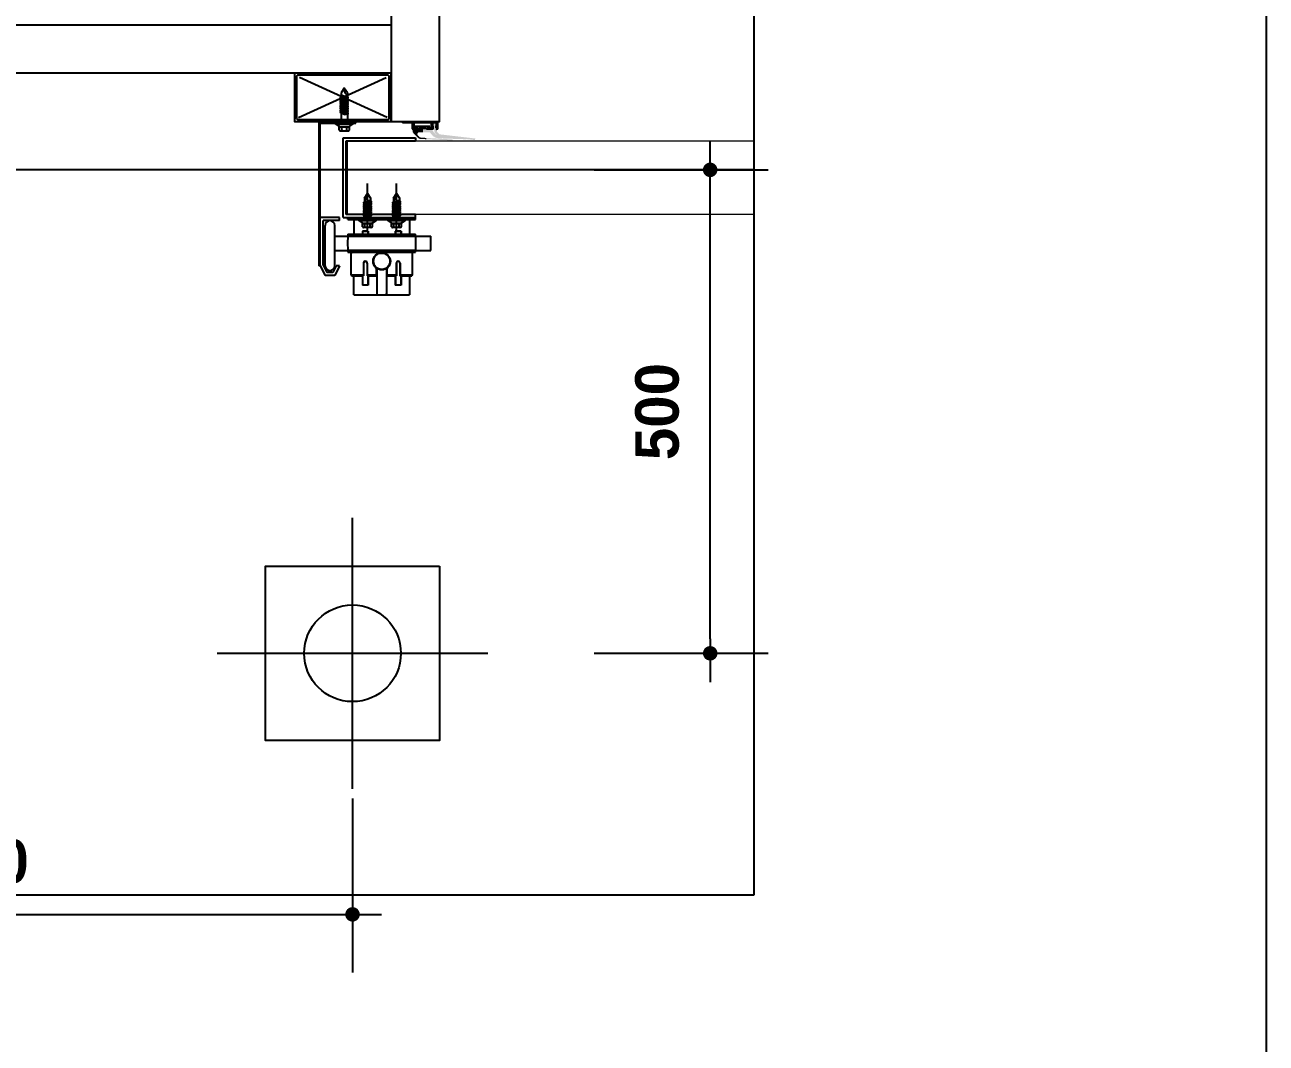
# Model space of a CAD drawing. Extents: x 300 to 49993, y 307 to 8617.
# Drawn here: x 29576 to 30860, y 5364 to 6417 of the extents above; entities that cross this region are included whole.
import ezdxf

# ---------------------------------------------------------------- set-up
doc = ezdxf.new("R2010")
doc.units = 0
doc.header["$LTSCALE"] = 400
doc.header["$MEASUREMENT"] = 0
doc.header["$PDSIZE"] = -5
for name, pattern in [('CEN', [62, 60, -1, 0, -1]), ('HID', [0.5, 0.25, -0.25]), ('XR-평면도$0$HID', [2, 1.1, -0.9]), ('XR-평면도$0$HIDDEN', [0.375, 0.25, -0.125])]:
    doc.linetypes.add(name, pattern=pattern)
doc.layers.get('Defpoints').update_dxf_attribs({"color": 161, "linetype": 'CONTINUOUS'})
for name, color, linetype in [('$RECOVER_210316183841-0', 7, 'CONTINUOUS'), ('0DOOR', 4, 'CONTINUOUS'), ('0OPEN', 1, 'HID'), ('0PANL', 6, 'CONTINUOUS'), ('0STL', 3, 'CONTINUOUS'), ('AA-BOLLARD', 6, 'CONTINUOUS'), ('AA-STEL-1', 3, 'CONTINUOUS'), ('CEN', 1, 'CEN'), ('DIM', 7, 'CONTINUOUS'), ('sdim', 4, 'CONTINUOUS')]:
    doc.layers.add(name, color=color, linetype=linetype)
doc.layers.add('K', color=161, linetype='CONTINUOUS', plot=False)
doc.styles.add('2020음성 1차', font='나눔고딕Bold.ttf')
doc.dimstyles.new('NDIM(SUB)', dxfattribs={"dimscale": 100, "dimtxt": 1.5, "dimasz": 0.5, "dimexe": 2, "dimexo": 2, "dimgap": 1, "dimtad": 1, "dimdec": 0, "dimdsep": 46, "dimlunit": 6, "dimtxsty": '2020음성 1차', "dimblk1": '_RXDOT', "dimblk2": '_RXDOT', "dimsah": 1, "dimcen": 3, "dimdle": 3, "dimclrd": 7, "dimclre": 7, "dimclrt": 3, "dimadec": 0, "dimazin": 0, "dimtfac": 1, "dimtdec": 0, "dimtix": 1, "dimtmove": 2, "dimatfit": 3, "dimfxl": 1, "dimtolj": 1, "dimtzin": 0, "dimarcsym": 0})

# ---------------------------------------------------------------- blocks, each defined once
blk = doc.blocks.new('XR-평면도$0$COLDSEAL')
at = {"layer": '0DOOR', "true_color": 0x939598}
for points in [[(33005170.59796636, -18005063.92632336, 0.1973989900439859), (33005171.46432582, -18005066.03525153), (33005176.58904067, -18005071.2200176, 0.18871048504162), (33005178.58726319, -18005072.10803152), (33005184.76863688, -18005072.38733934), (33005184.83042865, -18005071.01982291), (33005179.31049269, -18005070.68959318, -0.1887104850488804), (33005177.32544679, -18005069.77250284), (33005175.95840041, -18005068.34844353, -0.6158181507841487), (33005177.56607132, -18005065.15874009), (33005181.36585476, -18005065.15874009), (33005181.36585476, -18005062.15874009), (33005176.59796637, -18005062.15874009), (33005170.59796636, -18005062.15874009)], [(33005188.56201524, -18005057.98407669), (33005172.61609245, -18005057.98407669), (33005172.61609245, -18005059.65874009), (33005177.26555991, -18005059.65874009), (33005177.26555991, -18005062.15874009), (33005184.59796637, -18005062.15874009), (33005184.59796637, -18005059.65874009), (33005188.56201524, -18005059.65874009)], [(33005181.36585476, -18005065.15874009), (33005181.36585476, -18005062.15874009), (33005184.59796637, -18005062.15874009), (33005190.59796636, -18005062.15874009), (33005193.18075691, -18005065.90275074, 0.2217976172157509), (33005198.28667285, -18005068.89706347), (33005226.13004923, -18005071.51816056, -0.8905188936038818), (33005226.02015, -18005072.46379541, -0.0902165496781028), (33005225.85138774, -18005072.43309414), (33005197.94854051, -18005071.50239923, -0.221797617215821), (33005190.40901439, -18005067.67380012), (33005188.82703538, -18005065.65384183, 0.2664317490208001), (33005187.96385651, -18005065.15874009)], [(33005211.74547031, -18005072.63001315), (33005179.31049269, -18005070.68959318, -0.1834296046542663), (33005177.36831154, -18005069.81625242, 0.1834296046567119), (33005179.31049269, -18005070.68959318), (33005184.83042865, -18005071.01982291), (33005184.76863688, -18005072.38733934), (33005211.57840074, -18005073.59874915, 0.9844062709733056), (33005211.74435977, -18005072.6298036, -0.0005747496872994)]]:
    blk.add_hatch(color=252, dxfattribs=at).paths.add_polyline_path(points)
h = blk.add_hatch(color=252, dxfattribs=at)
edge = h.paths.add_edge_path()
edge.add_line((33005235.44646134, -18005071.6433063), (33005235.2895387, -18005073.24712178))
edge.add_line((33005235.28953869, -18005073.24712178), (33005197.13824443, -18005068.92229123))
edge.add_arc((33005197.250883, -18005067.9286552), 1, 226.9146507920779, 263.5325597314001, ccw=False)
edge.add_line((33005196.56779596, -18005068.65899217), (33005193.76310799, -18005066.03575645))
edge.add_arc((33005194.44619503, -18005065.30541949), 1, 190.8667002348067, 226.9146506787615, ccw=False)
edge.add_line((33005193.46412658, -18005065.49394419), (33005192.37041232, -18005059.79653567))
edge.add_arc((33005191.38834388, -18005059.98506038), 1, 10.8667003770685, 49.21638255072638)
edge.add_arc((33005193.34795627, -18005057.7135148), 2, 311.4859121967348, 229.2163827009161, ccw=False)
edge.add_line((33005194.67282803, -18005059.21175204), (33005194.92849108, -18005061.38267241))
edge.add_line((33005194.92849108, -18005061.38267241), (33005196.01231755, -18005064.77534471))
edge.add_arc((33005196.96489062, -18005064.47103476), 1, 197.7166533970185, 223.7852291113293)
edge.add_line((33005196.24295198, -18005065.16299184), (33005198.02671857, -18005067.02404661))
edge.add_arc((33005198.74865722, -18005066.33208953), 1, 223.7852290067356, 263.3102255055136)
edge.add_line((33005198.63216372, -18005067.32528098), (33005235.44646134, -18005071.6433063))
at = {"layer": '0DOOR', "color": 252, "true_color": 0x939598}
for p, q in [((33005160.37758246, -18005054.0796131), (33005196.87758264, -18005054.07961311)), ((33005160.37758246, -18005054.0796131), (33005160.37758246, -18005055.57961313)), ((33005170.37758247, -18005055.57961314), (33005160.37758246, -18005055.57961314)), ((33005170.37758247, -18005055.57961314), (33005170.37758247, -18005061.57961326)), ((33005176.8775826, -18005062.07961326), (33005170.87758247, -18005062.07961326)), ((33005189.87758251, -18005055.57961314), (33005171.87758251, -18005055.57961314)), ((33005171.87758251, -18005055.57961314), (33005171.87758251, -18005060.57961323)), ((33005176.8775826, -18005060.57961323), (33005171.87758251, -18005060.57961323)), ((33005174.93394134, -18005054.07961311), (33005196.87758264, -18005054.07961311)), ((33005176.8775826, -18005062.07961326), (33005176.8775826, -18005060.57961323)), ((33005184.87758239, -18005062.07961326), (33005184.87758239, -18005060.57961323)), ((33005189.87758251, -18005060.57961323), (33005184.87758239, -18005060.57961323)), ((33005191.77758254, -18005062.07961326), (33005184.87758239, -18005062.07961326)), ((33005189.87758251, -18005055.57961314), (33005189.87758251, -18005060.57961323)), ((33005189.87758251, -18005055.57961314), (33005189.87758251, -18005060.57961323)), ((33005191.77758254, -18005062.07961326), (33005191.77758254, -18005059.36320826)), ((33005194.8775826, -18005060.48225764), (33005194.8775826, -18005059.36320826)), ((33005194.8775826, -18005060.48225764), (33005194.8775826, -18005059.36320826)), ((33005195.2775826, -18005060.48225764), (33005194.8775826, -18005060.48225764)), ((33005195.2775826, -18005060.48225764), (33005194.8775826, -18005060.48225764)), ((33005195.2775826, -18005060.48225764), (33005195.2775826, -18005061.57961326)), ((33005196.87758264, -18005062.07961326), (33005195.77758262, -18005062.07961326)), ((33005196.87758264, -18005062.07961326), (33005196.87758264, -18005054.07961311))]:
    blk.add_line(p, q, dxfattribs=at)
for centre, radius, start, end in [((33005170.87758247, -18005061.57961326), 0.5000000100000002, 180, 270), ((33005193.32758256, -18005057.73225759), 2.250000045000001, 313.5422193150548, 226.4577806849452), ((33005195.77758261, -18005061.57961326), 0.5000000100000002, 180, 270), ((33005195.77758261, -18005061.57961326), 0.5000000100000002, 180, 270)]:
    blk.add_arc(centre, radius, start, end, dxfattribs=at)
blk = doc.blocks.new('_RXDOT')
at = {"layer": '$RECOVER_210316183841-0', "color": 0, "linetype": 'ByBlock'}
blk.add_line((-1, 0), (2, 0), dxfattribs=at)
at = {"layer": '$RECOVER_210316183841-0', "color": 0, "linetype": 'ByBlock', "const_width": 0.5}
blk.add_lwpolyline([(-0.25, 0, 1), (0.25, 0, 1)], format="xyb", close=True, dxfattribs=at)
blk = doc.blocks.new('*D80')
at = {"layer": 'Defpoints', "color": 0}
for p in [(29145.13670731173, 5677.240056014321), (29915.13670731185, 5677.240056014329), (29915.13670731185, 5497.240056014325)]:
    blk.add_point(p, dxfattribs=at)
at = {"layer": 'DIM', "color": 7, "lineweight": -2}
for p, q in [((29145.13670731173, 5617.240056014321), (29145.13670731173, 5437.240056014325)), ((29915.13670731185, 5617.240056014329), (29915.13670731185, 5437.240056014325)), ((29160.13670731173, 5497.240056014325), (29900.13670731185, 5497.240056014325))]:
    blk.add_line(p, q, dxfattribs=at)
at = {"layer": 'DIM', "color": 7, "linetype": 'ByBlock', "lineweight": -2, "xscale": 15, "yscale": 15, "zscale": 15, "rotation": 180}
blk.add_blockref('_RXDOT', (29145.13670731173, 5497.240056014325), dxfattribs=at)
at = {"layer": 'DIM', "color": 7, "linetype": 'ByBlock', "lineweight": -2, "xscale": 15, "yscale": 15, "zscale": 15}
blk.add_blockref('_RXDOT', (29915.13670731185, 5497.240056014325), dxfattribs=at)
at = {"layer": 'DIM', "color": 3, "insert": (29530.13670731179, 5551.91335146887), "char_height": 45, "attachment_point": 5, "style": '2020음성 1차'}
blk.add_mtext('\\A1;770', dxfattribs=at)
blk = doc.blocks.new('*D81')
at = {"layer": 'Defpoints', "color": 0}
for p in [(30105.1367073115, 6267.240056039467), (30285.13670731161, 6267.240056039467), (30105.13670731161, 5767.240056014325)]:
    blk.add_point(p, dxfattribs=at)
at = {"layer": 'DIM', "color": 7, "lineweight": -2}
for p, q in [((30165.1367073115, 6267.240056039467), (30345.13670731161, 6267.240056039467)), ((30285.13670731161, 5782.240056014325), (30285.13670731161, 6252.240056039467)), ((30165.13670731161, 5767.240056014325), (30345.13670731161, 5767.240056014325))]:
    blk.add_line(p, q, dxfattribs=at)
at = {"layer": 'DIM', "color": 7, "linetype": 'ByBlock', "lineweight": -2, "xscale": 15, "yscale": 15, "zscale": 15}
for p, rotation in [((30285.13670731161, 6267.240056039467), 90), ((30285.13670731161, 5767.240056014325), 270)]:
    blk.add_blockref('_RXDOT', p, dxfattribs=dict(at, rotation=rotation))
at = {"layer": 'DIM', "color": 3, "insert": (30230.39949140252, 6017.240056026896), "char_height": 45, "attachment_point": 5, "rotation": 90, "style": '2020음성 1차'}
blk.add_mtext('\\A1;500', dxfattribs=at)
blk = doc.blocks.new('b01')
at = {"layer": 'AA-BOLLARD', "color": 5}
blk.add_lwpolyline([(0, 180), (180, 180), (180, 0), (0, 0), (0, 180)], dxfattribs=at)
at = {"layer": 'AA-BOLLARD'}
blk.add_circle((89.99999999976717, 89.99999999994179), 50, dxfattribs=at)

msp = doc.modelspace()

# ---------------------------------------------------------------- linework, layer by layer
at = {"layer": '0DOOR'}
for p, q in [((29903.48670729867, 6346.886811353903), (29903.48670729867, 6343.414690897505)), ((29909.7867073036, 6346.886811353903), (29909.7867073036, 6342.634365223985)), ((29903.48670729867, 6342.610590689521), (29903.48670729867, 6341.581690893214)), ((29903.48670729867, 6340.77759069268), (29903.48670729867, 6339.748690896373)), ((29903.48670729867, 6338.944590688388), (29903.48670729867, 6337.915690899532)), ((29903.48670729867, 6337.111590691547), (29903.48670729867, 6336.08269089524)), ((29903.48670729867, 6335.278590687256), (29903.48670729867, 6334.249690898399)), ((29903.48670729867, 6333.445590690415), (29903.48670729867, 6332.416690894108)), ((29903.48670729867, 6331.612590693574), (29903.48670729867, 6330.583690897267)), ((29909.7867073036, 6341.830265016), (29909.7867073036, 6340.801365227144)), ((29909.7867073036, 6339.997265019159), (29909.7867073036, 6338.968365222852)), ((29909.7867073036, 6338.164265022318), (29909.7867073036, 6337.135365226011)), ((29909.7867073036, 6336.331265018027), (29909.7867073036, 6335.30236522917)), ((29909.7867073036, 6334.498265021186), (29909.7867073036, 6333.469365224879)), ((29909.7867073036, 6332.665265016894), (29909.7867073036, 6331.636365228038)), ((29909.7867073036, 6330.832265020053), (29909.7867073036, 6329.803365223746)), ((29903.48670729867, 6329.779590689282), (29903.48670729867, 6328.750690892975)), ((29903.48670729867, 6327.946590692442), (29903.48670729867, 6326.917690896134)), ((29903.48670729867, 6326.11359068815), (29903.48670729727, 6317.240056066479)), ((29909.7867073036, 6328.999265015762), (29909.7867073036, 6327.970365226905)), ((29909.7867073036, 6327.166265018921), (29909.7867073036, 6326.137365222614)), ((29909.7867073036, 6325.33326502208), (29909.7867073036, 6317.240056066479)), ((29901.38670730509, 6311.840056069832), (29911.88670730509, 6311.840056069832)), ((29901.38670730509, 6308.140056066852), (29901.38670730509, 6311.840056069832)), ((29902.56638790586, 6307.640056066852), (29910.70702669688, 6307.640056066852)), ((29903.92316103645, 6308.140056066852), (29903.92316103645, 6311.840056069832)), ((29909.35025356582, 6308.140056066852), (29909.35025356582, 6311.840056069832)), ((29911.88670730509, 6308.140056066852), (29911.88670730509, 6311.840056069832)), ((29930.58687758178, 6202.740056042265), (29930.58687758178, 6253.092970703434)), ((29960.58687758178, 6202.740056042265), (29960.58687758178, 6253.092970703434)), ((29927.43687757954, 6238.109056037556), (29927.43687757954, 6233.856609915088)), ((29927.43687757954, 6233.052509707104), (29927.43687757954, 6232.023609910797)), ((29927.43687757954, 6231.219509710263), (29927.43687757954, 6230.190609913956)), ((29927.43687757954, 6229.386509705972), (29927.43687757954, 6228.357609909664)), ((29933.73687758029, 6238.109056037556), (29933.73687758029, 6234.636935581158)), ((29933.73687758029, 6233.832835380625), (29933.73687758029, 6232.803935584318)), ((29933.73687758029, 6231.999835376333), (29933.73687758029, 6230.970935580026)), ((29933.73687758029, 6230.166835379492), (29933.73687758029, 6229.137935583185)), ((29933.73687758029, 6228.333835375201), (29933.73687758029, 6227.304935586344)), ((29957.43687757954, 6238.109056037556), (29957.43687757954, 6233.856609915088)), ((29957.43687757954, 6233.052509707104), (29957.43687757954, 6232.023609910797)), ((29957.43687757954, 6231.219509710263), (29957.43687757954, 6230.190609913956)), ((29957.43687757954, 6229.386509705972), (29957.43687757954, 6228.357609909664)), ((29963.73687758029, 6238.109056037556), (29963.73687758029, 6234.636935581158)), ((29963.73687758029, 6233.832835380625), (29963.73687758029, 6232.803935584318)), ((29963.73687758029, 6231.999835376333), (29963.73687758029, 6230.970935580026)), ((29963.73687758029, 6230.166835379492), (29963.73687758029, 6229.137935583185)), ((29963.73687758029, 6228.333835375201), (29963.73687758029, 6227.304935586344)), ((29927.43687757954, 6227.553509709131), (29927.43687757954, 6226.524609912824)), ((29927.43687757954, 6225.720509704839), (29927.43687757954, 6224.691609915983)), ((29927.43687757954, 6223.887509707998), (29927.43687757954, 6222.858609911691)), ((29927.43687757954, 6222.054509703707), (29927.43687757954, 6221.02560991485)), ((29927.43687757954, 6220.221509706866), (29927.43687757954, 6219.192609910559)), ((29927.43687757954, 6218.388509710025), (29927.43687757954, 6217.359609913718)), ((29927.43687757954, 6216.555509705733), (29927.43687757954, 6215.740056042265)), ((29933.73687758029, 6226.50083537836), (29933.73687758029, 6225.471935582053)), ((29933.73687758029, 6224.667835374068), (29933.73687758029, 6223.638935585212)), ((29933.73687758029, 6222.834835377227), (29933.73687758029, 6221.80593558092)), ((29933.73687758029, 6221.001835380386), (29933.73687758029, 6219.972935584079)), ((29933.73687758029, 6219.168835376095), (29933.73687758029, 6218.139935579788)), ((29933.73687758029, 6217.335835379254), (29933.73687758029, 6215.740056042265)), ((29957.43687757954, 6227.553509709131), (29957.43687757954, 6226.524609912824)), ((29957.43687757954, 6225.720509704839), (29957.43687757954, 6224.691609915983)), ((29957.43687757954, 6223.887509707998), (29957.43687757954, 6222.858609911691)), ((29957.43687757954, 6222.054509703707), (29957.43687757954, 6221.02560991485)), ((29957.43687757954, 6220.221509706866), (29957.43687757954, 6219.192609910559)), ((29957.43687757954, 6218.388509710025), (29957.43687757954, 6217.359609913718)), ((29957.43687757954, 6216.555509705733), (29957.43687757954, 6215.740056042265)), ((29963.73687758029, 6226.50083537836), (29963.73687758029, 6225.471935582053)), ((29963.73687758029, 6224.667835374068), (29963.73687758029, 6223.638935585212)), ((29963.73687758029, 6222.834835377227), (29963.73687758029, 6221.80593558092)), ((29963.73687758029, 6221.001835380386), (29963.73687758029, 6219.972935584079)), ((29963.73687758029, 6219.168835376095), (29963.73687758029, 6218.139935579788)), ((29963.73687758029, 6217.335835379254), (29963.73687758029, 6215.740056042265)), ((29925.33687758178, 6208.240056042265), (29925.33687758178, 6211.940056037794)), ((29935.83687758178, 6211.940056037794), (29925.33687758178, 6211.940056037794)), ((29934.65719698102, 6207.740056042265), (29926.51655818254, 6207.740056042265)), ((29927.87333131686, 6208.240056042265), (29927.87333131686, 6211.940056037794)), ((29933.3004238467, 6208.240056042265), (29933.3004238467, 6211.940056037794)), ((29935.83687758178, 6208.240056042265), (29935.83687758178, 6211.940056037794)), ((29955.33687758178, 6208.240056042265), (29955.33687758178, 6211.940056037794)), ((29965.83687758178, 6211.940056037794), (29955.33687758178, 6211.940056037794)), ((29964.65719698102, 6207.740056042265), (29956.51655818254, 6207.740056042265)), ((29957.87333131686, 6208.240056042265), (29957.87333131686, 6211.940056037794)), ((29963.3004238467, 6208.240056042265), (29963.3004238467, 6211.940056037794)), ((29965.83687758178, 6208.240056042265), (29965.83687758178, 6211.940056037794))]:
    msp.add_line(p, q, dxfattribs=at)
at = {"layer": '0DOOR', "color": 10}
for p, q in [((29902.48670729867, 6343.414690897505), (29910.7867073036, 6339.997265019159)), ((29902.48670729867, 6343.414690897505), (29910.7867073036, 6339.997265019159)), ((29902.48670729867, 6341.581690893214), (29910.7867073036, 6338.164265022318)), ((29902.48670729867, 6341.581690893214), (29910.7867073036, 6338.164265022318)), ((29902.48670729867, 6339.748690896373), (29910.7867073036, 6336.331265018027)), ((29902.48670729867, 6339.748690896373), (29910.7867073036, 6336.331265018027)), ((29902.48670729867, 6337.915690899532), (29910.7867073036, 6334.498265021186)), ((29902.48670729867, 6337.915690899532), (29910.7867073036, 6334.498265021186)), ((29902.48670729867, 6336.08269089524), (29910.7867073036, 6332.665265016894)), ((29902.48670729867, 6336.08269089524), (29910.7867073036, 6332.665265016894)), ((29902.48670729867, 6334.249690898399), (29910.7867073036, 6330.832265020053)), ((29902.48670729867, 6334.249690898399), (29910.7867073036, 6330.832265020053)), ((29902.48670729867, 6332.416690894108), (29910.7867073036, 6328.999265015762)), ((29902.48670729867, 6332.416690894108), (29910.7867073036, 6328.999265015762)), ((29907.77854131826, 6343.068841435652), (29910.7867073036, 6341.830265016)), ((29907.77854131826, 6343.068841435652), (29910.7867073036, 6341.830265016)), ((29902.48670729867, 6330.583690897267), (29910.7867073036, 6327.166265018921)), ((29902.48670729867, 6330.583690897267), (29910.7867073036, 6327.166265018921)), ((29902.48670729867, 6328.750690892975), (29910.7867073036, 6325.33326502208)), ((29902.48670729867, 6328.750690892975), (29910.7867073036, 6325.33326502208)), ((29902.48670729867, 6326.917690896134), (29908.39130864164, 6324.517811351161)), ((29934.73687758029, 6234.636935581158), (29926.43687757954, 6231.219509710263)), ((29934.73687758029, 6234.636935581158), (29926.43687757954, 6231.219509710263)), ((29929.44504356489, 6234.291086126756), (29926.43687757954, 6233.052509707104)), ((29929.44504356489, 6234.291086126756), (29926.43687757954, 6233.052509707104)), ((29934.73687758029, 6232.803935584318), (29926.43687757954, 6229.386509705972)), ((29934.73687758029, 6232.803935584318), (29926.43687757954, 6229.386509705972)), ((29934.73687758029, 6230.970935580026), (29926.43687757954, 6227.553509709131)), ((29934.73687758029, 6230.970935580026), (29926.43687757954, 6227.553509709131)), ((29934.73687758029, 6229.137935583185), (29926.43687757954, 6225.720509704839)), ((29934.73687758029, 6229.137935583185), (29926.43687757954, 6225.720509704839)), ((29964.73687758029, 6234.636935581158), (29956.43687757954, 6231.219509710263)), ((29964.73687758029, 6234.636935581158), (29956.43687757954, 6231.219509710263)), ((29959.44504356489, 6234.291086126756), (29956.43687757954, 6233.052509707104)), ((29959.44504356489, 6234.291086126756), (29956.43687757954, 6233.052509707104)), ((29964.73687758029, 6232.803935584318), (29956.43687757954, 6229.386509705972)), ((29964.73687758029, 6232.803935584318), (29956.43687757954, 6229.386509705972)), ((29964.73687758029, 6230.970935580026), (29956.43687757954, 6227.553509709131)), ((29964.73687758029, 6230.970935580026), (29956.43687757954, 6227.553509709131)), ((29964.73687758029, 6229.137935583185), (29956.43687757954, 6225.720509704839)), ((29964.73687758029, 6229.137935583185), (29956.43687757954, 6225.720509704839)), ((29934.73687758029, 6227.304935586344), (29926.43687757954, 6223.887509707998)), ((29934.73687758029, 6227.304935586344), (29926.43687757954, 6223.887509707998)), ((29934.73687758029, 6225.471935582053), (29926.43687757954, 6222.054509703707)), ((29934.73687758029, 6225.471935582053), (29926.43687757954, 6222.054509703707)), ((29934.73687758029, 6223.638935585212), (29926.43687757954, 6220.221509706866)), ((29934.73687758029, 6223.638935585212), (29926.43687757954, 6220.221509706866)), ((29934.73687758029, 6221.80593558092), (29926.43687757954, 6218.388509710025)), ((29934.73687758029, 6221.80593558092), (29926.43687757954, 6218.388509710025)), ((29934.73687758029, 6219.972935584079), (29926.43687757954, 6216.555509705733)), ((29934.73687758029, 6219.972935584079), (29926.43687757954, 6216.555509705733)), ((29934.73687758029, 6218.139935579788), (29928.83227624104, 6215.740056042265)), ((29964.73687758029, 6227.304935586344), (29956.43687757954, 6223.887509707998)), ((29964.73687758029, 6227.304935586344), (29956.43687757954, 6223.887509707998)), ((29964.73687758029, 6225.471935582053), (29956.43687757954, 6222.054509703707)), ((29964.73687758029, 6225.471935582053), (29956.43687757954, 6222.054509703707)), ((29964.73687758029, 6223.638935585212), (29956.43687757954, 6220.221509706866)), ((29964.73687758029, 6223.638935585212), (29956.43687757954, 6220.221509706866)), ((29964.73687758029, 6221.80593558092), (29956.43687757954, 6218.388509710025)), ((29964.73687758029, 6221.80593558092), (29956.43687757954, 6218.388509710025)), ((29964.73687758029, 6219.972935584079), (29956.43687757954, 6216.555509705733)), ((29964.73687758029, 6219.972935584079), (29956.43687757954, 6216.555509705733)), ((29964.73687758029, 6218.139935579788), (29958.83227624104, 6215.740056042265))]:
    msp.add_line(p, q, dxfattribs=at)
at = {"layer": '0DOOR', "lineweight": 0}
for p, q in [((29909.7367073159, 6297.240056029226), (30330.13670731254, 6297.240056027364)), ((30330.13670731278, 6221.240056033883), (29909.7367073159, 6221.240056031089))]:
    msp.add_line(p, q, dxfattribs=at)
at = {"layer": '0DOOR', "color": 4}
for p, q in [((29909.7367073159, 6221.240056031089), (29909.7367073159, 6297.240056029226)), ((29886.7367073159, 6168.040056039285), (29886.7367073159, 6209.740056042265)), ((29896.7367073159, 6168.040056039285), (29896.7367073159, 6209.740056042265)), ((29896.7367073159, 6198.740056042265), (29910.26419499528, 6198.740056042265)), ((29980.50956017023, 6198.740056042265), (29996.04859357059, 6198.740056042265)), ((29996.04859357059, 6183.740056042265), (29996.04859357059, 6198.740056042265)), ((29896.7367073159, 6183.740056042265), (29910.29206757725, 6183.740056042265)), ((29980.48168758827, 6183.740056042265), (29996.04859357059, 6183.740056042265))]:
    msp.add_line(p, q, dxfattribs=at)
at = {"layer": '0DOOR', "color": 7}
for p, q in [((29910.38687758252, 6218.040056039285), (29980.38687758252, 6218.040056039285)), ((29910.38687758252, 6215.740056042265), (29910.38687758252, 6218.040056039285)), ((29910.38687758252, 6215.740056042265), (29980.38687758252, 6215.740056042265)), ((29916.63687758252, 6215.740056042265), (29916.63687758252, 6200.740056042265)), ((29974.13687758252, 6215.740056042265), (29974.13687758252, 6200.740056042265)), ((29980.38687758252, 6215.740056042265), (29980.38687758252, 6218.040056039285)), ((29910.38687758252, 6200.740056042265), (29980.38687758252, 6200.740056042265)), ((29910.38687758252, 6182.240056042265), (29980.38687758252, 6182.240056042265)), ((29913.63687758252, 6158.740056042265), (29913.63687758252, 6180.826649081599)), ((29921.05773801834, 6182.240056042265), (29914.39331453398, 6181.79653414775)), ((29916.63687758252, 6182.122462537776), (29916.63687758252, 6182.240056042265)), ((29969.71601714299, 6182.240056042265), (29976.38044062734, 6181.79653414775)), ((29974.13687758252, 6182.122462537776), (29974.13687758252, 6182.240056042265)), ((29977.13687758252, 6158.740056042265), (29977.13687758252, 6180.826649081599)), ((29939.88687758252, 6157.740056042265), (29939.88687758252, 6165.616152618717)), ((29950.88687758252, 6157.740056042265), (29950.88687758252, 6165.616152618717)), ((29913.63687758252, 6158.740056042265), (29926.58687758178, 6158.740056042265)), ((29913.63687758252, 6158.740056042265), (29914.10705752403, 6157.740056042265)), ((29914.10705752403, 6157.740056042265), (29926.58687758178, 6157.740056042265)), ((29916.63687758252, 6138.040056039285), (29916.63687758252, 6157.740056042265)), ((29930.18687757954, 6158.740056042265), (29939.88687758252, 6158.740056042265)), ((29930.18687757954, 6157.740056042265), (29939.88687758252, 6157.740056042265)), ((29950.88687758252, 6158.740056042265), (29960.58687758178, 6158.740056042265)), ((29950.88687758252, 6157.740056042265), (29960.58687758178, 6157.740056042265)), ((29964.18687757954, 6158.740056042265), (29977.13687758252, 6158.740056042265)), ((29964.18687757954, 6157.740056042265), (29976.66669763729, 6157.740056042265)), ((29974.13687758252, 6157.740056042265), (29974.13687758252, 6138.040056039285)), ((29977.13687758252, 6158.740056042265), (29976.66669763729, 6157.740056042265)), ((29916.63687758252, 6138.040056039285), (29974.13687758252, 6138.040056039285))]:
    msp.add_line(p, q, dxfattribs=at)
at = {"layer": '0DOOR', "color": 1, "linetype": 'XR-평면도$0$HID'}
for p, q in [((29931.38687758252, 6203.740056042265), (29925.38687758252, 6203.740056042265)), ((29925.38687758252, 6203.740056042265), (29925.38687758252, 6200.740056042265)), ((29931.13687758252, 6203.490056042265), (29925.63687758252, 6203.490056042265)), ((29925.63687758252, 6203.490056042265), (29925.63687758252, 6200.740056042265)), ((29931.13687758252, 6203.490056042265), (29931.13687758252, 6200.740056042265)), ((29931.38687758252, 6203.740056042265), (29931.38687758252, 6200.740056042265)), ((29965.38687758252, 6203.740056042265), (29959.38687758252, 6203.740056042265)), ((29959.38687758252, 6203.740056042265), (29959.38687758252, 6200.740056042265)), ((29965.13687758252, 6203.490056042265), (29959.63687758252, 6203.490056042265)), ((29959.63687758252, 6203.490056042265), (29959.63687758252, 6200.740056042265)), ((29965.13687758252, 6203.490056042265), (29965.13687758252, 6200.740056042265)), ((29965.38687758252, 6203.740056042265), (29965.38687758252, 6200.740056042265)), ((29910.26419499528, 6198.740056042265), (29980.50956017023, 6198.740056042265)), ((29910.26419499528, 6184.240056042265), (29980.50956017023, 6184.240056042265)), ((29925.38687758252, 6157.740056042265), (29925.38687758252, 6148.040056039285)), ((29925.63687758252, 6157.740056042265), (29925.63687758252, 6148.290056039285)), ((29931.13687758252, 6157.740056042265), (29931.13687758252, 6148.290056039285)), ((29931.38687758252, 6157.740056042265), (29931.38687758252, 6148.040056039285)), ((29959.38687758252, 6157.740056042265), (29959.38687758252, 6148.040056039285)), ((29959.63687758252, 6157.740056042265), (29959.63687758252, 6148.290056039285)), ((29965.13687758252, 6157.740056042265), (29965.13687758252, 6148.290056039285)), ((29965.38687758252, 6157.740056042265), (29965.38687758252, 6148.040056039285)), ((29931.38687758252, 6148.040056039285), (29925.38687758252, 6148.040056039285)), ((29925.63687758252, 6148.290056039285), (29931.13687758252, 6148.290056039285)), ((29965.38687758252, 6148.040056039285), (29959.38687758252, 6148.040056039285)), ((29959.63687758252, 6148.290056039285), (29965.13687758252, 6148.290056039285))]:
    msp.add_line(p, q, dxfattribs=at)
at = {"layer": '0DOOR', "color": 3, "linetype": 'XR-평면도$0$HIDDEN'}
for p, q in [((29910.26419499528, 6198.740056042265), (29980.50956017023, 6198.740056042265)), ((29910.29206757725, 6183.740056042265), (29980.48168758827, 6183.740056042265))]:
    msp.add_line(p, q, dxfattribs=at)
at = {"layer": '0DOOR', "color": 2}
for p, q in [((29926.38687758252, 6170.740056042265), (29926.38687758252, 6157.740056042265)), ((29926.58687758178, 6170.740056042265), (29926.58687758178, 6157.740056042265)), ((29930.18687757954, 6170.740056042265), (29930.18687757954, 6157.740056042265)), ((29930.38687758252, 6170.740056042265), (29930.38687758252, 6157.740056042265)), ((29960.38687758252, 6170.740056042265), (29960.38687758252, 6157.740056042265)), ((29960.58687758178, 6170.740056042265), (29960.58687758178, 6157.740056042265)), ((29964.18687757954, 6170.740056042265), (29964.18687757954, 6157.740056042265)), ((29964.38687758252, 6170.740056042265), (29964.38687758252, 6157.740056042265))]:
    msp.add_line(p, q, dxfattribs=at)
at = {"layer": '0DOOR', "color": 0}
for p, q in [((29940.38687758252, 6165.256741267334), (29940.38687758252, 6139.040056039285)), ((29950.38687758252, 6165.256741267334), (29950.38687758252, 6139.040056039285)), ((29941.38687758252, 6138.040056039285), (29949.38687758252, 6138.040056039285))]:
    msp.add_line(p, q, dxfattribs=at)
at = {"layer": '0DOOR'}
for points in [[(29903.48670729867, 6343.816740997772), (29902.48670729867, 6343.414690897505), (29903.48670729867, 6344.21879110549)], [(29903.48670729867, 6343.816740997772), (29902.48670729867, 6343.414690897505), (29903.48670729867, 6344.21879110549)], [(29903.48670729867, 6344.845640794079), (29907.77500974305, 6343.04111833189), (29909.7867073036, 6344.21247501735), (29907.36864170351, 6346.713479832451), (29906.63670730509, 6351.686811350923)], [(29909.7867073036, 6346.886811353903), (29906.63670730509, 6351.686811350923), (29903.48670729867, 6346.886811353903)], [(29903.48670729867, 6341.983741000931), (29902.48670729867, 6341.581690893214), (29903.48670729867, 6342.385791101198)], [(29903.48670729867, 6341.983741000931), (29902.48670729867, 6341.581690893214), (29903.48670729867, 6342.385791101198)], [(29903.48670729867, 6340.15074099664), (29902.48670729867, 6339.748690896373), (29903.48670729867, 6340.552791104357)], [(29903.48670729867, 6340.15074099664), (29902.48670729867, 6339.748690896373), (29903.48670729867, 6340.552791104357)], [(29903.48670729867, 6338.317740999799), (29902.48670729867, 6337.915690899532), (29903.48670729867, 6338.719791100066)], [(29903.48670729867, 6338.317740999799), (29902.48670729867, 6337.915690899532), (29903.48670729867, 6338.719791100066)], [(29903.48670729867, 6336.484741002958), (29902.48670729867, 6336.08269089524), (29903.48670729867, 6336.886791103225)], [(29903.48670729867, 6336.484741002958), (29902.48670729867, 6336.08269089524), (29903.48670729867, 6336.886791103225)], [(29903.48670729867, 6334.651740998666), (29902.48670729867, 6334.249690898399), (29903.48670729867, 6335.053791098933)], [(29903.48670729867, 6334.651740998666), (29902.48670729867, 6334.249690898399), (29903.48670729867, 6335.053791098933)], [(29903.48670729867, 6332.818741001825), (29902.48670729867, 6332.416690894108), (29903.48670729867, 6333.220791102092)], [(29903.48670729867, 6332.818741001825), (29902.48670729867, 6332.416690894108), (29903.48670729867, 6333.220791102092)], [(29903.48670729867, 6330.985740997534), (29902.48670729867, 6330.583690897267), (29903.48670729867, 6331.387791105251)], [(29903.48670729867, 6330.985740997534), (29902.48670729867, 6330.583690897267), (29903.48670729867, 6331.387791105251)], [(29909.7867073036, 6341.428214915733), (29910.7867073036, 6341.830265016), (29909.7867073036, 6341.026164815466)], [(29909.7867073036, 6339.595214918892), (29910.7867073036, 6339.997265019159), (29909.7867073036, 6339.193164811175)], [(29909.7867073036, 6337.762214914601), (29910.7867073036, 6338.164265022318), (29909.7867073036, 6337.360164814334)], [(29909.7867073036, 6335.92921491776), (29910.7867073036, 6336.331265018027), (29909.7867073036, 6335.527164810042)], [(29909.7867073036, 6334.096214913468), (29910.7867073036, 6334.498265021186), (29909.7867073036, 6333.694164813201)], [(29909.7867073036, 6332.263214916627), (29910.7867073036, 6332.665265016894), (29909.7867073036, 6331.861164816361)], [(29909.7867073036, 6330.430214919787), (29910.7867073036, 6330.832265020053), (29909.7867073036, 6330.028164812069)], [(29903.48670729867, 6329.152741000693), (29902.48670729867, 6328.750690892975), (29903.48670729867, 6329.55479110096)], [(29903.48670729867, 6329.152741000693), (29902.48670729867, 6328.750690892975), (29903.48670729867, 6329.55479110096)], [(29903.48670729867, 6327.319740996401), (29902.48670729867, 6326.917690896134), (29903.48670729867, 6327.721791104119)], [(29909.27214816131, 6324.517811351161), (29903.48670729867, 6326.917690896134), (29902.48670729867, 6326.917690896134), (29903.48670729867, 6326.11359068815), (29907.33368662617, 6324.517811351161)], [(29909.7867073036, 6328.597214915495), (29910.7867073036, 6328.999265015762), (29909.7867073036, 6328.195164815228)], [(29909.7867073036, 6326.764214918654), (29910.7867073036, 6327.166265018921), (29909.7867073036, 6326.362164810937)], [(29909.7867073036, 6324.931214914362), (29910.7867073036, 6325.33326502208), (29909.7867073036, 6324.529164814096)], [(29927.43687757954, 6238.109056037556), (29930.58687758178, 6242.909056042026), (29933.73687758029, 6238.109056037556)], [(29933.73687758029, 6236.067885477732), (29929.44857514009, 6234.263363022994), (29927.43687757954, 6235.434719708453), (29929.85494318337, 6237.935724516105), (29930.58687758178, 6242.909056042026)], [(29957.43687757954, 6238.109056037556), (29960.58687758178, 6242.909056042026), (29963.73687758029, 6238.109056037556)], [(29963.73687758029, 6236.067885477732), (29959.44857514009, 6234.263363022994), (29957.43687757954, 6235.434719708453), (29959.85494318337, 6237.935724516105), (29960.58687758178, 6242.909056042026)], [(29927.43687757954, 6232.650459606837), (29926.43687757954, 6233.052509707104), (29927.43687757954, 6232.24840949912)], [(29927.43687757954, 6230.817459602546), (29926.43687757954, 6231.219509710263), (29927.43687757954, 6230.415409502279)], [(29927.43687757954, 6228.984459605705), (29926.43687757954, 6229.386509705972), (29927.43687757954, 6228.582409497987)], [(29933.73687758029, 6235.038985688876), (29934.73687758029, 6234.636935581158), (29933.73687758029, 6235.441035789143)], [(29933.73687758029, 6235.038985688876), (29934.73687758029, 6234.636935581158), (29933.73687758029, 6235.441035789143)], [(29933.73687758029, 6233.205985684584), (29934.73687758029, 6232.803935584318), (29933.73687758029, 6233.608035792302)], [(29933.73687758029, 6233.205985684584), (29934.73687758029, 6232.803935584318), (29933.73687758029, 6233.608035792302)], [(29933.73687758029, 6231.372985687743), (29934.73687758029, 6230.970935580026), (29933.73687758029, 6231.77503578801)], [(29933.73687758029, 6231.372985687743), (29934.73687758029, 6230.970935580026), (29933.73687758029, 6231.77503578801)], [(29933.73687758029, 6229.539985683452), (29934.73687758029, 6229.137935583185), (29933.73687758029, 6229.942035791169)], [(29933.73687758029, 6229.539985683452), (29934.73687758029, 6229.137935583185), (29933.73687758029, 6229.942035791169)], [(29933.73687758029, 6227.706985686611), (29934.73687758029, 6227.304935586344), (29933.73687758029, 6228.109035786878)], [(29933.73687758029, 6227.706985686611), (29934.73687758029, 6227.304935586344), (29933.73687758029, 6228.109035786878)], [(29957.43687757954, 6232.650459606837), (29956.43687757954, 6233.052509707104), (29957.43687757954, 6232.24840949912)], [(29957.43687757954, 6230.817459602546), (29956.43687757954, 6231.219509710263), (29957.43687757954, 6230.415409502279)], [(29957.43687757954, 6228.984459605705), (29956.43687757954, 6229.386509705972), (29957.43687757954, 6228.582409497987)], [(29963.73687758029, 6235.038985688876), (29964.73687758029, 6234.636935581158), (29963.73687758029, 6235.441035789143)], [(29963.73687758029, 6235.038985688876), (29964.73687758029, 6234.636935581158), (29963.73687758029, 6235.441035789143)], [(29963.73687758029, 6233.205985684584), (29964.73687758029, 6232.803935584318), (29963.73687758029, 6233.608035792302)], [(29963.73687758029, 6233.205985684584), (29964.73687758029, 6232.803935584318), (29963.73687758029, 6233.608035792302)], [(29963.73687758029, 6231.372985687743), (29964.73687758029, 6230.970935580026), (29963.73687758029, 6231.77503578801)], [(29963.73687758029, 6231.372985687743), (29964.73687758029, 6230.970935580026), (29963.73687758029, 6231.77503578801)], [(29963.73687758029, 6229.539985683452), (29964.73687758029, 6229.137935583185), (29963.73687758029, 6229.942035791169)], [(29963.73687758029, 6229.539985683452), (29964.73687758029, 6229.137935583185), (29963.73687758029, 6229.942035791169)], [(29963.73687758029, 6227.706985686611), (29964.73687758029, 6227.304935586344), (29963.73687758029, 6228.109035786878)], [(29963.73687758029, 6227.706985686611), (29964.73687758029, 6227.304935586344), (29963.73687758029, 6228.109035786878)], [(29927.43687757954, 6227.151459601413), (29926.43687757954, 6227.553509709131), (29927.43687757954, 6226.749409501146)], [(29927.43687757954, 6225.318459604572), (29926.43687757954, 6225.720509704839), (29927.43687757954, 6224.916409496855)], [(29927.43687757954, 6223.485459600281), (29926.43687757954, 6223.887509707998), (29927.43687757954, 6223.083409500014)], [(29927.43687757954, 6221.65245960344), (29926.43687757954, 6222.054509703707), (29927.43687757954, 6221.250409503173)], [(29927.43687757954, 6219.819459606599), (29926.43687757954, 6220.221509706866), (29927.43687757954, 6219.417409498881)], [(29927.43687757954, 6217.986459602307), (29926.43687757954, 6218.388509710025), (29927.43687757954, 6217.58440950204)], [(29927.43687757954, 6216.153459605466), (29926.43687757954, 6216.555509705733), (29927.43687757954, 6215.751409497749)], [(29927.95143671811, 6215.740056042265), (29933.73687758029, 6218.139935579788), (29934.73687758029, 6218.139935579788), (29933.73687758029, 6217.335835379254), (29929.88989825652, 6215.740056042265)], [(29933.73687758029, 6225.87398568977), (29934.73687758029, 6225.471935582053), (29933.73687758029, 6226.276035790037)], [(29933.73687758029, 6225.87398568977), (29934.73687758029, 6225.471935582053), (29933.73687758029, 6226.276035790037)], [(29933.73687758029, 6224.040985685479), (29934.73687758029, 6223.638935585212), (29933.73687758029, 6224.443035793196)], [(29933.73687758029, 6224.040985685479), (29934.73687758029, 6223.638935585212), (29933.73687758029, 6224.443035793196)], [(29933.73687758029, 6222.207985688638), (29934.73687758029, 6221.80593558092), (29933.73687758029, 6222.610035788904)], [(29933.73687758029, 6222.207985688638), (29934.73687758029, 6221.80593558092), (29933.73687758029, 6222.610035788904)], [(29933.73687758029, 6220.374985684346), (29934.73687758029, 6219.972935584079), (29933.73687758029, 6220.777035792064)], [(29933.73687758029, 6220.374985684346), (29934.73687758029, 6219.972935584079), (29933.73687758029, 6220.777035792064)], [(29933.73687758029, 6218.541985687505), (29934.73687758029, 6218.139935579788), (29933.73687758029, 6218.944035787772)], [(29957.43687757954, 6227.151459601413), (29956.43687757954, 6227.553509709131), (29957.43687757954, 6226.749409501146)], [(29957.43687757954, 6225.318459604572), (29956.43687757954, 6225.720509704839), (29957.43687757954, 6224.916409496855)], [(29957.43687757954, 6223.485459600281), (29956.43687757954, 6223.887509707998), (29957.43687757954, 6223.083409500014)], [(29957.43687757954, 6221.65245960344), (29956.43687757954, 6222.054509703707), (29957.43687757954, 6221.250409503173)], [(29957.43687757954, 6219.819459606599), (29956.43687757954, 6220.221509706866), (29957.43687757954, 6219.417409498881)], [(29957.43687757954, 6217.986459602307), (29956.43687757954, 6218.388509710025), (29957.43687757954, 6217.58440950204)], [(29957.43687757954, 6216.153459605466), (29956.43687757954, 6216.555509705733), (29957.43687757954, 6215.751409497749)], [(29957.95143671811, 6215.740056042265), (29963.73687758029, 6218.139935579788), (29964.73687758029, 6218.139935579788), (29963.73687758029, 6217.335835379254), (29959.88989825652, 6215.740056042265)], [(29963.73687758029, 6225.87398568977), (29964.73687758029, 6225.471935582053), (29963.73687758029, 6226.276035790037)], [(29963.73687758029, 6225.87398568977), (29964.73687758029, 6225.471935582053), (29963.73687758029, 6226.276035790037)], [(29963.73687758029, 6224.040985685479), (29964.73687758029, 6223.638935585212), (29963.73687758029, 6224.443035793196)], [(29963.73687758029, 6224.040985685479), (29964.73687758029, 6223.638935585212), (29963.73687758029, 6224.443035793196)], [(29963.73687758029, 6222.207985688638), (29964.73687758029, 6221.80593558092), (29963.73687758029, 6222.610035788904)], [(29963.73687758029, 6222.207985688638), (29964.73687758029, 6221.80593558092), (29963.73687758029, 6222.610035788904)], [(29963.73687758029, 6220.374985684346), (29964.73687758029, 6219.972935584079), (29963.73687758029, 6220.777035792064)], [(29963.73687758029, 6220.374985684346), (29964.73687758029, 6219.972935584079), (29963.73687758029, 6220.777035792064)], [(29963.73687758029, 6218.541985687505), (29964.73687758029, 6218.139935579788), (29963.73687758029, 6218.944035787772)]]:
    msp.add_lwpolyline(points, dxfattribs=at)
for points in [[(29910.7867073036, 6339.997265019159), (29909.7867073036, 6340.801365227144), (29903.48670729867, 6343.414690897505), (29902.48670729867, 6343.414690897505), (29903.48670729867, 6342.610590689521), (29909.7867073036, 6339.997265019159)], [(29910.7867073036, 6338.164265022318), (29909.7867073036, 6338.968365222852), (29903.48670729867, 6341.581690893214), (29902.48670729867, 6341.581690893214), (29903.48670729867, 6340.77759069268), (29909.7867073036, 6338.164265022318)], [(29910.7867073036, 6336.331265018027), (29909.7867073036, 6337.135365226011), (29903.48670729867, 6339.748690896373), (29902.48670729867, 6339.748690896373), (29903.48670729867, 6338.944590688388), (29909.7867073036, 6336.331265018027)], [(29910.7867073036, 6334.498265021186), (29909.7867073036, 6335.30236522917), (29903.48670729867, 6337.915690899532), (29902.48670729867, 6337.915690899532), (29903.48670729867, 6337.111590691547), (29909.7867073036, 6334.498265021186)], [(29910.7867073036, 6332.665265016894), (29909.7867073036, 6333.469365224879), (29903.48670729867, 6336.08269089524), (29902.48670729867, 6336.08269089524), (29903.48670729867, 6335.278590687256), (29909.7867073036, 6332.665265016894)], [(29910.7867073036, 6330.832265020053), (29909.7867073036, 6331.636365228038), (29903.48670729867, 6334.249690898399), (29902.48670729867, 6334.249690898399), (29903.48670729867, 6333.445590690415), (29909.7867073036, 6330.832265020053)], [(29910.7867073036, 6328.999265015762), (29909.7867073036, 6329.803365223746), (29903.48670729867, 6332.416690894108), (29902.48670729867, 6332.416690894108), (29903.48670729867, 6331.612590693574), (29909.7867073036, 6328.999265015762)], [(29910.7867073036, 6341.830265016), (29909.7867073036, 6342.634365223985), (29908.77854131826, 6343.068841435652), (29907.77854131826, 6343.068841435652), (29908.77854131826, 6342.264741227667), (29909.7867073036, 6341.830265016)], [(29910.7867073036, 6327.166265018921), (29909.7867073036, 6327.970365226905), (29903.48670729867, 6330.583690897267), (29902.48670729867, 6330.583690897267), (29903.48670729867, 6329.779590689282), (29909.7867073036, 6327.166265018921)], [(29910.7867073036, 6325.33326502208), (29909.7867073036, 6326.137365222614), (29903.48670729867, 6328.750690892975), (29902.48670729867, 6328.750690892975), (29903.48670729867, 6327.946590692442), (29909.7867073036, 6325.33326502208)], [(29915.63670730509, 6314.840056069832), (29897.63670730509, 6314.840056069832), (29897.63670730509, 6315.640056066852), (29915.63670730509, 6315.640056066852)], [(29910.93670730211, 6311.840056069832), (29902.33670730062, 6311.840056069832), (29897.63670730509, 6314.840056069832), (29915.63670730509, 6314.840056069832)], [(29926.43687757954, 6231.219509710263), (29927.43687757954, 6232.023609910797), (29933.73687758029, 6234.636935581158), (29934.73687758029, 6234.636935581158), (29933.73687758029, 6233.832835380625), (29927.43687757954, 6231.219509710263)], [(29926.43687757954, 6233.052509707104), (29927.43687757954, 6233.856609915088), (29928.44504356489, 6234.291086126756), (29929.44504356489, 6234.291086126756), (29928.44504356489, 6233.486985918771), (29927.43687757954, 6233.052509707104)], [(29926.43687757954, 6229.386509705972), (29927.43687757954, 6230.190609913956), (29933.73687758029, 6232.803935584318), (29934.73687758029, 6232.803935584318), (29933.73687758029, 6231.999835376333), (29927.43687757954, 6229.386509705972)], [(29926.43687757954, 6227.553509709131), (29927.43687757954, 6228.357609909664), (29933.73687758029, 6230.970935580026), (29934.73687758029, 6230.970935580026), (29933.73687758029, 6230.166835379492), (29927.43687757954, 6227.553509709131)], [(29926.43687757954, 6225.720509704839), (29927.43687757954, 6226.524609912824), (29933.73687758029, 6229.137935583185), (29934.73687758029, 6229.137935583185), (29933.73687758029, 6228.333835375201), (29927.43687757954, 6225.720509704839)], [(29956.43687757954, 6231.219509710263), (29957.43687757954, 6232.023609910797), (29963.73687758029, 6234.636935581158), (29964.73687758029, 6234.636935581158), (29963.73687758029, 6233.832835380625), (29957.43687757954, 6231.219509710263)], [(29956.43687757954, 6233.052509707104), (29957.43687757954, 6233.856609915088), (29958.44504356489, 6234.291086126756), (29959.44504356489, 6234.291086126756), (29958.44504356489, 6233.486985918771), (29957.43687757954, 6233.052509707104)], [(29956.43687757954, 6229.386509705972), (29957.43687757954, 6230.190609913956), (29963.73687758029, 6232.803935584318), (29964.73687758029, 6232.803935584318), (29963.73687758029, 6231.999835376333), (29957.43687757954, 6229.386509705972)], [(29956.43687757954, 6227.553509709131), (29957.43687757954, 6228.357609909664), (29963.73687758029, 6230.970935580026), (29964.73687758029, 6230.970935580026), (29963.73687758029, 6230.166835379492), (29957.43687757954, 6227.553509709131)], [(29956.43687757954, 6225.720509704839), (29957.43687757954, 6226.524609912824), (29963.73687758029, 6229.137935583185), (29964.73687758029, 6229.137935583185), (29963.73687758029, 6228.333835375201), (29957.43687757954, 6225.720509704839)], [(29921.58687758178, 6214.940056037794), (29939.58687758178, 6214.940056037794), (29939.58687758178, 6215.740056042265), (29921.58687758178, 6215.740056042265)], [(29926.43687757954, 6223.887509707998), (29927.43687757954, 6224.691609915983), (29933.73687758029, 6227.304935586344), (29934.73687758029, 6227.304935586344), (29933.73687758029, 6226.50083537836), (29927.43687757954, 6223.887509707998)], [(29926.43687757954, 6222.054509703707), (29927.43687757954, 6222.858609911691), (29933.73687758029, 6225.471935582053), (29934.73687758029, 6225.471935582053), (29933.73687758029, 6224.667835374068), (29927.43687757954, 6222.054509703707)], [(29926.43687757954, 6220.221509706866), (29927.43687757954, 6221.02560991485), (29933.73687758029, 6223.638935585212), (29934.73687758029, 6223.638935585212), (29933.73687758029, 6222.834835377227), (29927.43687757954, 6220.221509706866)], [(29926.43687757954, 6218.388509710025), (29927.43687757954, 6219.192609910559), (29933.73687758029, 6221.80593558092), (29934.73687758029, 6221.80593558092), (29933.73687758029, 6221.001835380386), (29927.43687757954, 6218.388509710025)], [(29926.43687757954, 6216.555509705733), (29927.43687757954, 6217.359609913718), (29933.73687758029, 6219.972935584079), (29934.73687758029, 6219.972935584079), (29933.73687758029, 6219.168835376095), (29927.43687757954, 6216.555509705733)], [(29951.58687758178, 6214.940056037794), (29969.58687758178, 6214.940056037794), (29969.58687758178, 6215.740056042265), (29951.58687758178, 6215.740056042265)], [(29956.43687757954, 6223.887509707998), (29957.43687757954, 6224.691609915983), (29963.73687758029, 6227.304935586344), (29964.73687758029, 6227.304935586344), (29963.73687758029, 6226.50083537836), (29957.43687757954, 6223.887509707998)], [(29956.43687757954, 6222.054509703707), (29957.43687757954, 6222.858609911691), (29963.73687758029, 6225.471935582053), (29964.73687758029, 6225.471935582053), (29963.73687758029, 6224.667835374068), (29957.43687757954, 6222.054509703707)], [(29956.43687757954, 6220.221509706866), (29957.43687757954, 6221.02560991485), (29963.73687758029, 6223.638935585212), (29964.73687758029, 6223.638935585212), (29963.73687758029, 6222.834835377227), (29957.43687757954, 6220.221509706866)], [(29956.43687757954, 6218.388509710025), (29957.43687757954, 6219.192609910559), (29963.73687758029, 6221.80593558092), (29964.73687758029, 6221.80593558092), (29963.73687758029, 6221.001835380386), (29957.43687757954, 6218.388509710025)], [(29956.43687757954, 6216.555509705733), (29957.43687757954, 6217.359609913718), (29963.73687758029, 6219.972935584079), (29964.73687758029, 6219.972935584079), (29963.73687758029, 6219.168835376095), (29957.43687757954, 6216.555509705733)], [(29926.28687758103, 6211.940056037794), (29934.88687758252, 6211.940056037794), (29939.58687758178, 6214.940056037794), (29921.58687758178, 6214.940056037794)], [(29956.28687758103, 6211.940056037794), (29964.88687758252, 6211.940056037794), (29969.58687758178, 6214.940056037794), (29951.58687758178, 6214.940056037794)]]:
    msp.add_lwpolyline(points, close=True, dxfattribs=at)
at = {"layer": '0DOOR', "color": 7}
for radius in [9, 8.5]:
    msp.add_circle((29945.38687758252, 6172.740056042265), radius, dxfattribs=at)
at = {"layer": '0DOOR'}
for centre, radius, start, end in [((29902.65493416705, 6309.498455458026), 1.858399387227786, 226.9662013021744, 313.0337986978256), ((29906.63670730509, 6315.253389403861), 7.613333333272044, 249.1194859679708, 290.8805140320292), ((29910.61848043522, 6309.498455458026), 1.858399387227786, 226.9662013021744, 313.0337986978256), ((29926.60510444746, 6209.598455425989), 1.858399387233435, 226.9662013022072, 313.0337986977927), ((29930.58687758178, 6215.353389371823), 7.613333333401557, 249.1194859674644, 290.8805140325356), ((29934.56865071238, 6209.598455425989), 1.858399387233435, 226.9662013022072, 313.0337986977927), ((29956.60510444746, 6209.598455425989), 1.858399387233435, 226.9662013022072, 313.0337986977927), ((29960.58687758178, 6215.353389371823), 7.613333333401557, 249.1194859674644, 290.8805140325356), ((29964.56865071238, 6209.598455425989), 1.858399387233435, 226.9662013022072, 313.0337986977927)]:
    msp.add_arc(centre, radius, start, end, dxfattribs=at)
at = {"layer": '0DOOR', "color": 4}
for centre, start, end in [((29891.7367073159, 6209.740056042265), 0, 180), ((29891.7367073159, 6168.040056039285), 180, 0)]:
    msp.add_arc(centre, 5, start, end, dxfattribs=at)
at = {"layer": '0DOOR', "color": 7}
for centre, radius, start, end in [((30044.81895061687, 6191.490056042265), 134.749934175941, 176.0637972507486, 183.9362027492514), ((29845.95480454818, 6191.490056042265), 134.7499341760492, 356.0637972507486, 3.93620274925137), ((29914.63687758252, 6180.826649081599), 1.000000000058205, 104.0969302595271, 180), ((29976.13687758252, 6180.826649081599), 0.9999999999634308, 0, 75.9030697391148)]:
    msp.add_arc(centre, radius, start, end, dxfattribs=at)
at = {"layer": '0DOOR', "color": 2}
for centre, radius, start, end in [((29928.38687758252, 6170.740056042265), 2, 90, 180), ((29928.38687758252, 6170.740056042265), 1.800000000046565, 90, 180), ((29928.38687758252, 6170.740056042265), 2, 0, 90), ((29928.38687758252, 6170.740056042265), 1.799999999930149, 0, 90), ((29962.38687758252, 6170.740056042265), 2, 90, 180), ((29962.38687758252, 6170.740056042265), 1.800000000046565, 90, 180), ((29962.38687758252, 6170.740056042265), 2, 0, 90), ((29962.38687758252, 6170.740056042265), 1.799999999930149, 0, 90)]:
    msp.add_arc(centre, radius, start, end, dxfattribs=at)
at = {"layer": '0DOOR', "color": 0}
for centre, start, end in [((29941.38687758252, 6139.040056039285), 180, 270), ((29949.38687758252, 6139.040056039285), 270, 0)]:
    msp.add_arc(centre, 1, start, end, dxfattribs=at)
at = {"layer": '0OPEN'}
for p, q in [((29859.13670731441, 6321.240056062754), (29951.13670731441, 6363.240056062754)), ((29951.13670731441, 6321.240056062754), (29859.13670731441, 6363.240056062754))]:
    msp.add_line(p, q, dxfattribs=at)
at = {"layer": '0PANL'}
msp.add_lwpolyline([(30005.13670731406, 6767.240056038539), (29955.13670731359, 6767.240056038539), (29955.13670731348, 6317.240056038539), (30005.13670731394, 6317.240056038539)], close=True, dxfattribs=at)
msp.add_lwpolyline([(29105.13670731441, 6417.240056038539), (29955.13670731301, 6417.240056038539), (29955.13670731301, 6367.240056038539), (29105.13670731441, 6367.240056062754), (29105.13670731441, 6417.240056038539)], dxfattribs=at)
at = {"layer": '0STL'}
for p, q in [((29880.13670731441, 6317.240056062754), (29880.13670731441, 6168.040056039285)), ((29881.7367073159, 6168.040056039285), (29881.7367073159, 6315.640056059401)), ((29881.7367073159, 6315.640056059401), (29918.63670713373, 6315.640056059401)), ((29918.63670713373, 6315.640056064989), (29918.63670713373, 6317.240056066479)), ((29905.53670731664, 6218.040056039285), (29905.53670731664, 6300.440056062009)), ((29905.53670731664, 6300.440056062009), (29980.38687758252, 6300.440056062009)), ((29908.7367073159, 6221.240056042265), (29908.7367073159, 6297.240056059029)), ((29908.7367073159, 6297.240056059029), (29980.38687758252, 6297.240056029226)), ((29980.38687758252, 6300.440056032206), (29980.38687758252, 6297.240056029226)), ((29901.7367073159, 6218.040056039285), (29881.7367073159, 6218.040056039285)), ((29901.7367073159, 6214.840056043755), (29901.7367073159, 6218.040056039285)), ((29905.53670731664, 6218.040056039285), (29980.38687758252, 6218.040056039285)), ((29980.38687758252, 6221.240056031089), (29908.7367073159, 6221.240056031089)), ((29980.38687758252, 6218.040056039285), (29980.38687758252, 6221.240056042265)), ((29901.7367073159, 6214.840056043755), (29884.93670731515, 6214.840056043755)), ((29884.93670731515, 6168.795473572503), (29884.93670731515, 6214.840056043755)), ((29881.7367073159, 6168.040056039285), (29880.13670731441, 6168.040056039285)), ((29881.7367073159, 6168.040056039285), (29886.7367073159, 6158.040056039285)), ((29884.93670731515, 6168.795473572503), (29888.71441608027, 6161.240056042265)), ((29898.15899855003, 6168.040056039285), (29894.75899855152, 6161.240056042265)), ((29901.7367073159, 6168.040056039285), (29896.7367073159, 6158.040056039285)), ((29901.7367073159, 6168.040056039285), (29898.15899855003, 6168.040056039285)), ((29896.7367073159, 6158.040056039285), (29886.7367073159, 6158.040056039285)), ((29894.75899855152, 6161.240056042265), (29888.71441608027, 6161.240056042265))]:
    msp.add_line(p, q, dxfattribs=at)
msp.add_lwpolyline([(29955.13670731441, 6317.240056062754), (29955.13670731441, 6367.240056062754), (29855.13670731441, 6367.240056062754), (29855.13670731441, 6317.240056062754)], close=True, dxfattribs=at)
msp.add_lwpolyline([(29953.13670731441, 6321.240056062754), (29953.13670731441, 6363.240056062754, 0.4142135623730951), (29951.13670731441, 6365.240056062754), (29859.13670731441, 6365.240056062754, 0.4142135623730895), (29857.13670731441, 6363.240056062754), (29857.13670731441, 6321.240056062754, 0.4142135623730951), (29859.13670731441, 6319.240056062754), (29951.13670731441, 6319.240056062754, 0.4142135623730709)], format="xyb", close=True, dxfattribs=at)
at = {"layer": 'AA-STEL-1', "color": 1}
for p, q in [((29915.13670731161, 5627.240056014325), (29915.13670731161, 5907.240056014325)), ((29775.13670731161, 5767.240056014325), (30055.13670731161, 5767.240056014325))]:
    msp.add_line(p, q, dxfattribs=at)
at = {"layer": 'CEN'}
msp.add_line((30330.13670731266, 6267.240056037437), (28730.13670731266, 6267.240056037437), dxfattribs=at)
at = {"layer": 'K', "ltscale": 10}
msp.add_lwpolyline([(30330.13670731371, 5517.240056042268), (28730.13670731371, 5517.240056039765), (28730.1367073115, 7117.240056039765), (30330.1367073115, 7117.240056042268)], close=True, dxfattribs=at)
at = {"layer": 'sdim'}
msp.add_lwpolyline([(30860.27341414057, 7687.240056039765), (30860.27341414057, 307.2400560397655)], dxfattribs=at)

# ---------------------------------------------------------------- block references
at = {"layer": '0DOOR', "color": 252, "true_color": 0x939598}
msp.add_blockref('XR-평면도$0$COLDSEAL', (-32975193.36892326, 18011371.31966914), dxfattribs=at)
at = {"layer": 'AA-BOLLARD', "color": 252, "rotation": 270}
msp.add_blockref('b01', (29825.13670731161, 5857.240056014325), dxfattribs=at)

# ---------------------------------------------------------------- dimensions: what is measured, and where the dimension line sits
at = {"layer": 'DIM'}
dim = msp.add_linear_dim(base=(30285.13670731161, 6267.240056039467), p1=(30105.13670731161, 5767.240056014325), p2=(30105.1367073115, 6267.240056039467), angle=90, dimstyle='NDIM(SUB)', override={"dimscale": 30}, dxfattribs=at)
dim.commit()
dim.dimension.update_dxf_attribs({"geometry": '*D81', "text_midpoint": (30230.39949140252, 6017.240056026896)})
dim = msp.add_linear_dim(base=(29915.13670731185, 5497.240056014325), p1=(29145.13670731173, 5677.240056014321), p2=(29915.13670731185, 5677.240056014329), dimstyle='NDIM(SUB)', override={"dimscale": 30}, dxfattribs=at)
dim.commit()
dim.dimension.update_dxf_attribs({"geometry": '*D80', "text_midpoint": (29530.13670731179, 5551.91335146887)})

doc.saveas('drawing.dxf')
